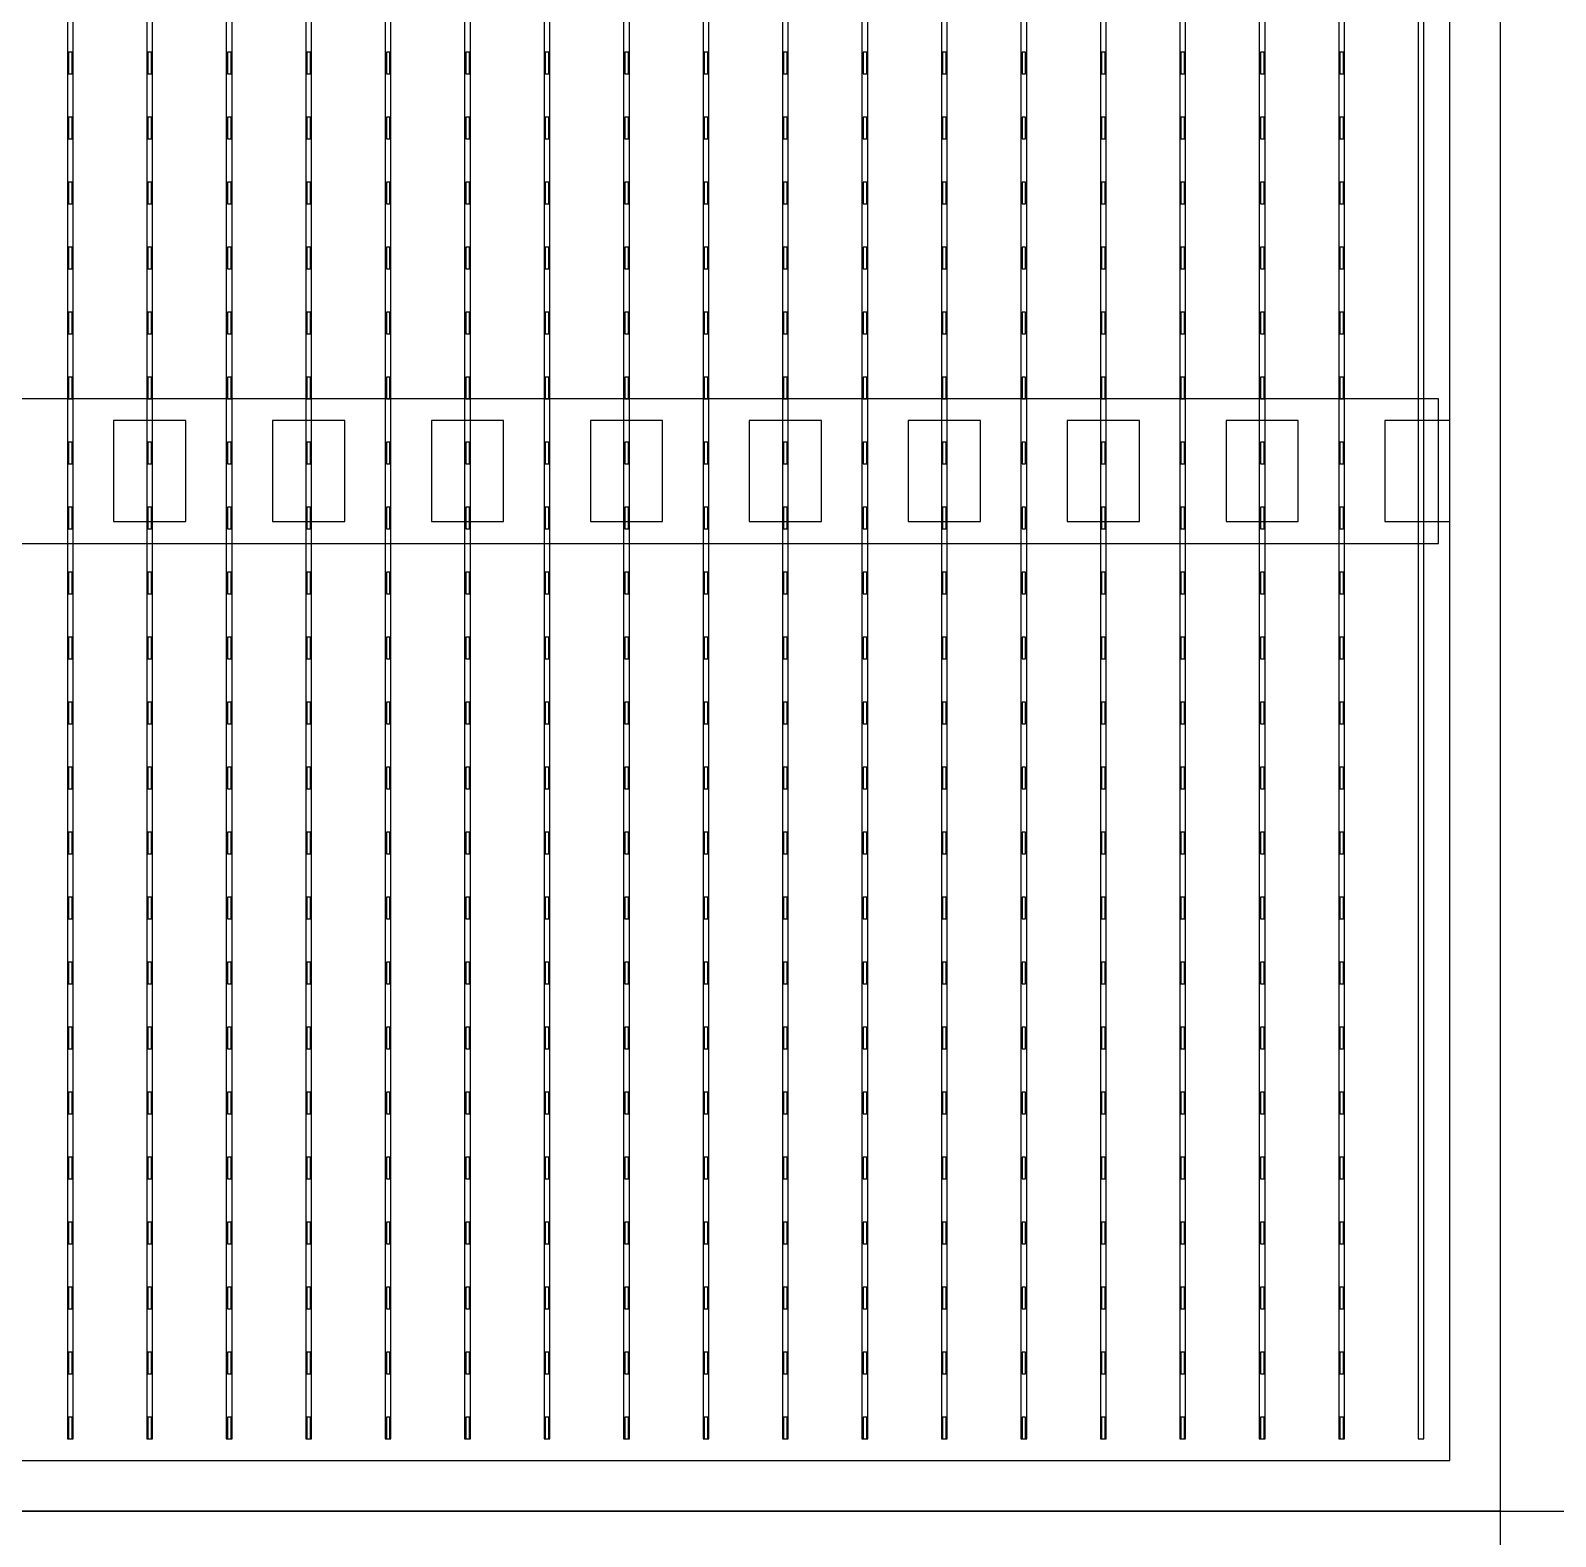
# Model space of a CAD drawing. Header units: millimetres. Extents: x -18 to 142, y -7 to 153.
# Drawn here: x 114.7 to 125.25, y 62.02 to 72.45 of the extents above; entities that cross this region are included whole.
import ezdxf

# ---------------------------------------------------------------- set-up
doc = ezdxf.new("R2010")
doc.units = ezdxf.units.MM
for name, color, linetype in [('BUSBARS', 3, 'Continuous'), ('CELLS', 5, 'Continuous'), ('CONTACT_PADS', 2, 'Continuous'), ('DICING', 4, 'Continuous'), ('FINGERS', 1, 'Continuous'), ('INSULATION', 2, 'Continuous')]:
    doc.layers.add(name, color=color, linetype=linetype)

msp = doc.modelspace()

# ---------------------------------------------------------------- linework, layer by layer
at = {"layer": 'BUSBARS'}
msp.add_lwpolyline([(124.44, 68.9), (124.44, 69.9), (104.4, 69.9), (104.4, 68.9), (124.44, 68.9)], close=True, dxfattribs=at)
at = {"layer": 'CELLS'}
for points in [[(124.87, 62.2), (124.87, 83.1), (103.97, 83.1), (103.97, 62.2), (124.87, 62.2)], [(124.87, 41.3), (124.87, 62.2), (103.97, 62.2), (103.97, 41.3), (124.87, 41.3)]]:
    msp.add_lwpolyline(points, close=True, dxfattribs=at)
at = {"layer": 'CONTACT_PADS'}
for points in [[(114.983, 72.15), (114.983, 72.3), (114.958, 72.3), (114.958, 72.15), (114.983, 72.15)], [(115.533, 72.15), (115.533, 72.3), (115.508, 72.3), (115.508, 72.15), (115.533, 72.15)], [(116.083, 72.15), (116.083, 72.3), (116.058, 72.3), (116.058, 72.15), (116.083, 72.15)], [(116.633, 72.15), (116.633, 72.3), (116.608, 72.3), (116.608, 72.15), (116.633, 72.15)], [(117.183, 72.15), (117.183, 72.3), (117.158, 72.3), (117.158, 72.15), (117.183, 72.15)], [(117.733, 72.15), (117.733, 72.3), (117.708, 72.3), (117.708, 72.15), (117.733, 72.15)], [(118.283, 72.15), (118.283, 72.3), (118.258, 72.3), (118.258, 72.15), (118.283, 72.15)], [(118.833, 72.15), (118.833, 72.3), (118.808, 72.3), (118.808, 72.15), (118.833, 72.15)], [(119.383, 72.15), (119.383, 72.3), (119.358, 72.3), (119.358, 72.15), (119.383, 72.15)], [(119.933, 72.15), (119.933, 72.3), (119.908, 72.3), (119.908, 72.15), (119.933, 72.15)], [(120.483, 72.15), (120.483, 72.3), (120.458, 72.3), (120.458, 72.15), (120.483, 72.15)], [(121.033, 72.15), (121.033, 72.3), (121.008, 72.3), (121.008, 72.15), (121.033, 72.15)], [(121.583, 72.15), (121.583, 72.3), (121.558, 72.3), (121.558, 72.15), (121.583, 72.15)], [(122.133, 72.15), (122.133, 72.3), (122.108, 72.3), (122.108, 72.15), (122.133, 72.15)], [(122.683, 72.15), (122.683, 72.3), (122.658, 72.3), (122.658, 72.15), (122.683, 72.15)], [(123.233, 72.15), (123.233, 72.3), (123.208, 72.3), (123.208, 72.15), (123.233, 72.15)], [(123.783, 72.15), (123.783, 72.3), (123.758, 72.3), (123.758, 72.15), (123.783, 72.15)], [(114.983, 71.7), (114.983, 71.85), (114.958, 71.85), (114.958, 71.7), (114.983, 71.7)], [(115.533, 71.7), (115.533, 71.85), (115.508, 71.85), (115.508, 71.7), (115.533, 71.7)], [(116.083, 71.7), (116.083, 71.85), (116.058, 71.85), (116.058, 71.7), (116.083, 71.7)], [(116.633, 71.7), (116.633, 71.85), (116.608, 71.85), (116.608, 71.7), (116.633, 71.7)], [(117.183, 71.7), (117.183, 71.85), (117.158, 71.85), (117.158, 71.7), (117.183, 71.7)], [(117.733, 71.7), (117.733, 71.85), (117.708, 71.85), (117.708, 71.7), (117.733, 71.7)], [(118.283, 71.7), (118.283, 71.85), (118.258, 71.85), (118.258, 71.7), (118.283, 71.7)], [(118.833, 71.7), (118.833, 71.85), (118.808, 71.85), (118.808, 71.7), (118.833, 71.7)], [(119.383, 71.7), (119.383, 71.85), (119.358, 71.85), (119.358, 71.7), (119.383, 71.7)], [(119.933, 71.7), (119.933, 71.85), (119.908, 71.85), (119.908, 71.7), (119.933, 71.7)], [(120.483, 71.7), (120.483, 71.85), (120.458, 71.85), (120.458, 71.7), (120.483, 71.7)], [(121.033, 71.7), (121.033, 71.85), (121.008, 71.85), (121.008, 71.7), (121.033, 71.7)], [(121.583, 71.7), (121.583, 71.85), (121.558, 71.85), (121.558, 71.7), (121.583, 71.7)], [(122.133, 71.7), (122.133, 71.85), (122.108, 71.85), (122.108, 71.7), (122.133, 71.7)], [(122.683, 71.7), (122.683, 71.85), (122.658, 71.85), (122.658, 71.7), (122.683, 71.7)], [(123.233, 71.7), (123.233, 71.85), (123.208, 71.85), (123.208, 71.7), (123.233, 71.7)], [(123.783, 71.7), (123.783, 71.85), (123.758, 71.85), (123.758, 71.7), (123.783, 71.7)], [(114.983, 71.25), (114.983, 71.4), (114.958, 71.4), (114.958, 71.25), (114.983, 71.25)], [(115.533, 71.25), (115.533, 71.4), (115.508, 71.4), (115.508, 71.25), (115.533, 71.25)], [(116.083, 71.25), (116.083, 71.4), (116.058, 71.4), (116.058, 71.25), (116.083, 71.25)], [(116.633, 71.25), (116.633, 71.4), (116.608, 71.4), (116.608, 71.25), (116.633, 71.25)], [(117.183, 71.25), (117.183, 71.4), (117.158, 71.4), (117.158, 71.25), (117.183, 71.25)], [(117.733, 71.25), (117.733, 71.4), (117.708, 71.4), (117.708, 71.25), (117.733, 71.25)], [(118.283, 71.25), (118.283, 71.4), (118.258, 71.4), (118.258, 71.25), (118.283, 71.25)], [(118.833, 71.25), (118.833, 71.4), (118.808, 71.4), (118.808, 71.25), (118.833, 71.25)], [(119.383, 71.25), (119.383, 71.4), (119.358, 71.4), (119.358, 71.25), (119.383, 71.25)], [(119.933, 71.25), (119.933, 71.4), (119.908, 71.4), (119.908, 71.25), (119.933, 71.25)], [(120.483, 71.25), (120.483, 71.4), (120.458, 71.4), (120.458, 71.25), (120.483, 71.25)], [(121.033, 71.25), (121.033, 71.4), (121.008, 71.4), (121.008, 71.25), (121.033, 71.25)], [(121.583, 71.25), (121.583, 71.4), (121.558, 71.4), (121.558, 71.25), (121.583, 71.25)], [(122.133, 71.25), (122.133, 71.4), (122.108, 71.4), (122.108, 71.25), (122.133, 71.25)], [(122.683, 71.25), (122.683, 71.4), (122.658, 71.4), (122.658, 71.25), (122.683, 71.25)], [(123.233, 71.25), (123.233, 71.4), (123.208, 71.4), (123.208, 71.25), (123.233, 71.25)], [(123.783, 71.25), (123.783, 71.4), (123.758, 71.4), (123.758, 71.25), (123.783, 71.25)], [(114.983, 70.8), (114.983, 70.95), (114.958, 70.95), (114.958, 70.8), (114.983, 70.8)], [(115.533, 70.8), (115.533, 70.95), (115.508, 70.95), (115.508, 70.8), (115.533, 70.8)], [(116.083, 70.8), (116.083, 70.95), (116.058, 70.95), (116.058, 70.8), (116.083, 70.8)], [(116.633, 70.8), (116.633, 70.95), (116.608, 70.95), (116.608, 70.8), (116.633, 70.8)], [(117.183, 70.8), (117.183, 70.95), (117.158, 70.95), (117.158, 70.8), (117.183, 70.8)], [(117.733, 70.8), (117.733, 70.95), (117.708, 70.95), (117.708, 70.8), (117.733, 70.8)], [(118.283, 70.8), (118.283, 70.95), (118.258, 70.95), (118.258, 70.8), (118.283, 70.8)], [(118.833, 70.8), (118.833, 70.95), (118.808, 70.95), (118.808, 70.8), (118.833, 70.8)], [(119.383, 70.8), (119.383, 70.95), (119.358, 70.95), (119.358, 70.8), (119.383, 70.8)], [(119.933, 70.8), (119.933, 70.95), (119.908, 70.95), (119.908, 70.8), (119.933, 70.8)], [(120.483, 70.8), (120.483, 70.95), (120.458, 70.95), (120.458, 70.8), (120.483, 70.8)], [(121.033, 70.8), (121.033, 70.95), (121.008, 70.95), (121.008, 70.8), (121.033, 70.8)], [(121.583, 70.8), (121.583, 70.95), (121.558, 70.95), (121.558, 70.8), (121.583, 70.8)], [(122.133, 70.8), (122.133, 70.95), (122.108, 70.95), (122.108, 70.8), (122.133, 70.8)], [(122.683, 70.8), (122.683, 70.95), (122.658, 70.95), (122.658, 70.8), (122.683, 70.8)], [(123.233, 70.8), (123.233, 70.95), (123.208, 70.95), (123.208, 70.8), (123.233, 70.8)], [(123.783, 70.8), (123.783, 70.95), (123.758, 70.95), (123.758, 70.8), (123.783, 70.8)], [(114.983, 70.35), (114.983, 70.5), (114.958, 70.5), (114.958, 70.35), (114.983, 70.35)], [(115.533, 70.35), (115.533, 70.5), (115.508, 70.5), (115.508, 70.35), (115.533, 70.35)], [(116.083, 70.35), (116.083, 70.5), (116.058, 70.5), (116.058, 70.35), (116.083, 70.35)], [(116.633, 70.35), (116.633, 70.5), (116.608, 70.5), (116.608, 70.35), (116.633, 70.35)], [(117.183, 70.35), (117.183, 70.5), (117.158, 70.5), (117.158, 70.35), (117.183, 70.35)], [(117.733, 70.35), (117.733, 70.5), (117.708, 70.5), (117.708, 70.35), (117.733, 70.35)], [(118.283, 70.35), (118.283, 70.5), (118.258, 70.5), (118.258, 70.35), (118.283, 70.35)], [(118.833, 70.35), (118.833, 70.5), (118.808, 70.5), (118.808, 70.35), (118.833, 70.35)], [(119.383, 70.35), (119.383, 70.5), (119.358, 70.5), (119.358, 70.35), (119.383, 70.35)], [(119.933, 70.35), (119.933, 70.5), (119.908, 70.5), (119.908, 70.35), (119.933, 70.35)], [(120.483, 70.35), (120.483, 70.5), (120.458, 70.5), (120.458, 70.35), (120.483, 70.35)], [(121.033, 70.35), (121.033, 70.5), (121.008, 70.5), (121.008, 70.35), (121.033, 70.35)], [(121.583, 70.35), (121.583, 70.5), (121.558, 70.5), (121.558, 70.35), (121.583, 70.35)], [(122.133, 70.35), (122.133, 70.5), (122.108, 70.5), (122.108, 70.35), (122.133, 70.35)], [(122.683, 70.35), (122.683, 70.5), (122.658, 70.5), (122.658, 70.35), (122.683, 70.35)], [(123.233, 70.35), (123.233, 70.5), (123.208, 70.5), (123.208, 70.35), (123.233, 70.35)], [(123.783, 70.35), (123.783, 70.5), (123.758, 70.5), (123.758, 70.35), (123.783, 70.35)], [(114.983, 69.9), (114.983, 70.05), (114.958, 70.05), (114.958, 69.9), (114.983, 69.9)], [(115.533, 69.9), (115.533, 70.05), (115.508, 70.05), (115.508, 69.9), (115.533, 69.9)], [(116.083, 69.9), (116.083, 70.05), (116.058, 70.05), (116.058, 69.9), (116.083, 69.9)], [(116.633, 69.9), (116.633, 70.05), (116.608, 70.05), (116.608, 69.9), (116.633, 69.9)], [(117.183, 69.9), (117.183, 70.05), (117.158, 70.05), (117.158, 69.9), (117.183, 69.9)], [(117.733, 69.9), (117.733, 70.05), (117.708, 70.05), (117.708, 69.9), (117.733, 69.9)], [(118.283, 69.9), (118.283, 70.05), (118.258, 70.05), (118.258, 69.9), (118.283, 69.9)], [(118.833, 69.9), (118.833, 70.05), (118.808, 70.05), (118.808, 69.9), (118.833, 69.9)], [(119.383, 69.9), (119.383, 70.05), (119.358, 70.05), (119.358, 69.9), (119.383, 69.9)], [(119.933, 69.9), (119.933, 70.05), (119.908, 70.05), (119.908, 69.9), (119.933, 69.9)], [(120.483, 69.9), (120.483, 70.05), (120.458, 70.05), (120.458, 69.9), (120.483, 69.9)], [(121.033, 69.9), (121.033, 70.05), (121.008, 70.05), (121.008, 69.9), (121.033, 69.9)], [(121.583, 69.9), (121.583, 70.05), (121.558, 70.05), (121.558, 69.9), (121.583, 69.9)], [(122.133, 69.9), (122.133, 70.05), (122.108, 70.05), (122.108, 69.9), (122.133, 69.9)], [(122.683, 69.9), (122.683, 70.05), (122.658, 70.05), (122.658, 69.9), (122.683, 69.9)], [(123.233, 69.9), (123.233, 70.05), (123.208, 70.05), (123.208, 69.9), (123.233, 69.9)], [(123.783, 69.9), (123.783, 70.05), (123.758, 70.05), (123.758, 69.9), (123.783, 69.9)], [(114.983, 69.45), (114.983, 69.6), (114.958, 69.6), (114.958, 69.45), (114.983, 69.45)], [(115.533, 69.45), (115.533, 69.6), (115.508, 69.6), (115.508, 69.45), (115.533, 69.45)], [(116.083, 69.45), (116.083, 69.6), (116.058, 69.6), (116.058, 69.45), (116.083, 69.45)], [(116.633, 69.45), (116.633, 69.6), (116.608, 69.6), (116.608, 69.45), (116.633, 69.45)], [(117.183, 69.45), (117.183, 69.6), (117.158, 69.6), (117.158, 69.45), (117.183, 69.45)], [(117.733, 69.45), (117.733, 69.6), (117.708, 69.6), (117.708, 69.45), (117.733, 69.45)], [(118.283, 69.45), (118.283, 69.6), (118.258, 69.6), (118.258, 69.45), (118.283, 69.45)], [(118.833, 69.45), (118.833, 69.6), (118.808, 69.6), (118.808, 69.45), (118.833, 69.45)], [(119.383, 69.45), (119.383, 69.6), (119.358, 69.6), (119.358, 69.45), (119.383, 69.45)], [(119.933, 69.45), (119.933, 69.6), (119.908, 69.6), (119.908, 69.45), (119.933, 69.45)], [(120.483, 69.45), (120.483, 69.6), (120.458, 69.6), (120.458, 69.45), (120.483, 69.45)], [(121.033, 69.45), (121.033, 69.6), (121.008, 69.6), (121.008, 69.45), (121.033, 69.45)], [(121.583, 69.45), (121.583, 69.6), (121.558, 69.6), (121.558, 69.45), (121.583, 69.45)], [(122.133, 69.45), (122.133, 69.6), (122.108, 69.6), (122.108, 69.45), (122.133, 69.45)], [(122.683, 69.45), (122.683, 69.6), (122.658, 69.6), (122.658, 69.45), (122.683, 69.45)], [(123.233, 69.45), (123.233, 69.6), (123.208, 69.6), (123.208, 69.45), (123.233, 69.45)], [(123.783, 69.45), (123.783, 69.6), (123.758, 69.6), (123.758, 69.45), (123.783, 69.45)], [(114.983, 69), (114.983, 69.15), (114.958, 69.15), (114.958, 69), (114.983, 69)], [(115.533, 69), (115.533, 69.15), (115.508, 69.15), (115.508, 69), (115.533, 69)], [(116.083, 69), (116.083, 69.15), (116.058, 69.15), (116.058, 69), (116.083, 69)], [(116.633, 69), (116.633, 69.15), (116.608, 69.15), (116.608, 69), (116.633, 69)], [(117.183, 69), (117.183, 69.15), (117.158, 69.15), (117.158, 69), (117.183, 69)], [(117.733, 69), (117.733, 69.15), (117.708, 69.15), (117.708, 69), (117.733, 69)], [(118.283, 69), (118.283, 69.15), (118.258, 69.15), (118.258, 69), (118.283, 69)], [(118.833, 69), (118.833, 69.15), (118.808, 69.15), (118.808, 69), (118.833, 69)], [(119.383, 69), (119.383, 69.15), (119.358, 69.15), (119.358, 69), (119.383, 69)], [(119.933, 69), (119.933, 69.15), (119.908, 69.15), (119.908, 69), (119.933, 69)], [(120.483, 69), (120.483, 69.15), (120.458, 69.15), (120.458, 69), (120.483, 69)], [(121.033, 69), (121.033, 69.15), (121.008, 69.15), (121.008, 69), (121.033, 69)], [(121.583, 69), (121.583, 69.15), (121.558, 69.15), (121.558, 69), (121.583, 69)], [(122.133, 69), (122.133, 69.15), (122.108, 69.15), (122.108, 69), (122.133, 69)], [(122.683, 69), (122.683, 69.15), (122.658, 69.15), (122.658, 69), (122.683, 69)], [(123.233, 69), (123.233, 69.15), (123.208, 69.15), (123.208, 69), (123.233, 69)], [(123.783, 69), (123.783, 69.15), (123.758, 69.15), (123.758, 69), (123.783, 69)], [(114.983, 68.55), (114.983, 68.7), (114.958, 68.7), (114.958, 68.55), (114.983, 68.55)], [(115.533, 68.55), (115.533, 68.7), (115.508, 68.7), (115.508, 68.55), (115.533, 68.55)], [(116.083, 68.55), (116.083, 68.7), (116.058, 68.7), (116.058, 68.55), (116.083, 68.55)], [(116.633, 68.55), (116.633, 68.7), (116.608, 68.7), (116.608, 68.55), (116.633, 68.55)], [(117.183, 68.55), (117.183, 68.7), (117.158, 68.7), (117.158, 68.55), (117.183, 68.55)], [(117.733, 68.55), (117.733, 68.7), (117.708, 68.7), (117.708, 68.55), (117.733, 68.55)], [(118.283, 68.55), (118.283, 68.7), (118.258, 68.7), (118.258, 68.55), (118.283, 68.55)], [(118.833, 68.55), (118.833, 68.7), (118.808, 68.7), (118.808, 68.55), (118.833, 68.55)], [(119.383, 68.55), (119.383, 68.7), (119.358, 68.7), (119.358, 68.55), (119.383, 68.55)], [(119.933, 68.55), (119.933, 68.7), (119.908, 68.7), (119.908, 68.55), (119.933, 68.55)], [(120.483, 68.55), (120.483, 68.7), (120.458, 68.7), (120.458, 68.55), (120.483, 68.55)], [(121.033, 68.55), (121.033, 68.7), (121.008, 68.7), (121.008, 68.55), (121.033, 68.55)], [(121.583, 68.55), (121.583, 68.7), (121.558, 68.7), (121.558, 68.55), (121.583, 68.55)], [(122.133, 68.55), (122.133, 68.7), (122.108, 68.7), (122.108, 68.55), (122.133, 68.55)], [(122.683, 68.55), (122.683, 68.7), (122.658, 68.7), (122.658, 68.55), (122.683, 68.55)], [(123.233, 68.55), (123.233, 68.7), (123.208, 68.7), (123.208, 68.55), (123.233, 68.55)], [(123.783, 68.55), (123.783, 68.7), (123.758, 68.7), (123.758, 68.55), (123.783, 68.55)], [(114.983, 68.1), (114.983, 68.25), (114.958, 68.25), (114.958, 68.1), (114.983, 68.1)], [(115.533, 68.1), (115.533, 68.25), (115.508, 68.25), (115.508, 68.1), (115.533, 68.1)], [(116.083, 68.1), (116.083, 68.25), (116.058, 68.25), (116.058, 68.1), (116.083, 68.1)], [(116.633, 68.1), (116.633, 68.25), (116.608, 68.25), (116.608, 68.1), (116.633, 68.1)], [(117.183, 68.1), (117.183, 68.25), (117.158, 68.25), (117.158, 68.1), (117.183, 68.1)], [(117.733, 68.1), (117.733, 68.25), (117.708, 68.25), (117.708, 68.1), (117.733, 68.1)], [(118.283, 68.1), (118.283, 68.25), (118.258, 68.25), (118.258, 68.1), (118.283, 68.1)], [(118.833, 68.1), (118.833, 68.25), (118.808, 68.25), (118.808, 68.1), (118.833, 68.1)], [(119.383, 68.1), (119.383, 68.25), (119.358, 68.25), (119.358, 68.1), (119.383, 68.1)], [(119.933, 68.1), (119.933, 68.25), (119.908, 68.25), (119.908, 68.1), (119.933, 68.1)], [(120.483, 68.1), (120.483, 68.25), (120.458, 68.25), (120.458, 68.1), (120.483, 68.1)], [(121.033, 68.1), (121.033, 68.25), (121.008, 68.25), (121.008, 68.1), (121.033, 68.1)], [(121.583, 68.1), (121.583, 68.25), (121.558, 68.25), (121.558, 68.1), (121.583, 68.1)], [(122.133, 68.1), (122.133, 68.25), (122.108, 68.25), (122.108, 68.1), (122.133, 68.1)], [(122.683, 68.1), (122.683, 68.25), (122.658, 68.25), (122.658, 68.1), (122.683, 68.1)], [(123.233, 68.1), (123.233, 68.25), (123.208, 68.25), (123.208, 68.1), (123.233, 68.1)], [(123.783, 68.1), (123.783, 68.25), (123.758, 68.25), (123.758, 68.1), (123.783, 68.1)], [(114.983, 67.65), (114.983, 67.8), (114.958, 67.8), (114.958, 67.65), (114.983, 67.65)], [(115.533, 67.65), (115.533, 67.8), (115.508, 67.8), (115.508, 67.65), (115.533, 67.65)], [(116.083, 67.65), (116.083, 67.8), (116.058, 67.8), (116.058, 67.65), (116.083, 67.65)], [(116.633, 67.65), (116.633, 67.8), (116.608, 67.8), (116.608, 67.65), (116.633, 67.65)], [(117.183, 67.65), (117.183, 67.8), (117.158, 67.8), (117.158, 67.65), (117.183, 67.65)], [(117.733, 67.65), (117.733, 67.8), (117.708, 67.8), (117.708, 67.65), (117.733, 67.65)], [(118.283, 67.65), (118.283, 67.8), (118.258, 67.8), (118.258, 67.65), (118.283, 67.65)], [(118.833, 67.65), (118.833, 67.8), (118.808, 67.8), (118.808, 67.65), (118.833, 67.65)], [(119.383, 67.65), (119.383, 67.8), (119.358, 67.8), (119.358, 67.65), (119.383, 67.65)], [(119.933, 67.65), (119.933, 67.8), (119.908, 67.8), (119.908, 67.65), (119.933, 67.65)], [(120.483, 67.65), (120.483, 67.8), (120.458, 67.8), (120.458, 67.65), (120.483, 67.65)], [(121.033, 67.65), (121.033, 67.8), (121.008, 67.8), (121.008, 67.65), (121.033, 67.65)], [(121.583, 67.65), (121.583, 67.8), (121.558, 67.8), (121.558, 67.65), (121.583, 67.65)], [(122.133, 67.65), (122.133, 67.8), (122.108, 67.8), (122.108, 67.65), (122.133, 67.65)], [(122.683, 67.65), (122.683, 67.8), (122.658, 67.8), (122.658, 67.65), (122.683, 67.65)], [(123.233, 67.65), (123.233, 67.8), (123.208, 67.8), (123.208, 67.65), (123.233, 67.65)], [(123.783, 67.65), (123.783, 67.8), (123.758, 67.8), (123.758, 67.65), (123.783, 67.65)], [(114.983, 67.2), (114.983, 67.35), (114.958, 67.35), (114.958, 67.2), (114.983, 67.2)], [(115.533, 67.2), (115.533, 67.35), (115.508, 67.35), (115.508, 67.2), (115.533, 67.2)], [(116.083, 67.2), (116.083, 67.35), (116.058, 67.35), (116.058, 67.2), (116.083, 67.2)], [(116.633, 67.2), (116.633, 67.35), (116.608, 67.35), (116.608, 67.2), (116.633, 67.2)], [(117.183, 67.2), (117.183, 67.35), (117.158, 67.35), (117.158, 67.2), (117.183, 67.2)], [(117.733, 67.2), (117.733, 67.35), (117.708, 67.35), (117.708, 67.2), (117.733, 67.2)], [(118.283, 67.2), (118.283, 67.35), (118.258, 67.35), (118.258, 67.2), (118.283, 67.2)], [(118.833, 67.2), (118.833, 67.35), (118.808, 67.35), (118.808, 67.2), (118.833, 67.2)], [(119.383, 67.2), (119.383, 67.35), (119.358, 67.35), (119.358, 67.2), (119.383, 67.2)], [(119.933, 67.2), (119.933, 67.35), (119.908, 67.35), (119.908, 67.2), (119.933, 67.2)], [(120.483, 67.2), (120.483, 67.35), (120.458, 67.35), (120.458, 67.2), (120.483, 67.2)], [(121.033, 67.2), (121.033, 67.35), (121.008, 67.35), (121.008, 67.2), (121.033, 67.2)], [(121.583, 67.2), (121.583, 67.35), (121.558, 67.35), (121.558, 67.2), (121.583, 67.2)], [(122.133, 67.2), (122.133, 67.35), (122.108, 67.35), (122.108, 67.2), (122.133, 67.2)], [(122.683, 67.2), (122.683, 67.35), (122.658, 67.35), (122.658, 67.2), (122.683, 67.2)], [(123.233, 67.2), (123.233, 67.35), (123.208, 67.35), (123.208, 67.2), (123.233, 67.2)], [(123.783, 67.2), (123.783, 67.35), (123.758, 67.35), (123.758, 67.2), (123.783, 67.2)], [(114.983, 66.75), (114.983, 66.9), (114.958, 66.9), (114.958, 66.75), (114.983, 66.75)], [(115.533, 66.75), (115.533, 66.9), (115.508, 66.9), (115.508, 66.75), (115.533, 66.75)], [(116.083, 66.75), (116.083, 66.9), (116.058, 66.9), (116.058, 66.75), (116.083, 66.75)], [(116.633, 66.75), (116.633, 66.9), (116.608, 66.9), (116.608, 66.75), (116.633, 66.75)], [(117.183, 66.75), (117.183, 66.9), (117.158, 66.9), (117.158, 66.75), (117.183, 66.75)], [(117.733, 66.75), (117.733, 66.9), (117.708, 66.9), (117.708, 66.75), (117.733, 66.75)], [(118.283, 66.75), (118.283, 66.9), (118.258, 66.9), (118.258, 66.75), (118.283, 66.75)], [(118.833, 66.75), (118.833, 66.9), (118.808, 66.9), (118.808, 66.75), (118.833, 66.75)], [(119.383, 66.75), (119.383, 66.9), (119.358, 66.9), (119.358, 66.75), (119.383, 66.75)], [(119.933, 66.75), (119.933, 66.9), (119.908, 66.9), (119.908, 66.75), (119.933, 66.75)], [(120.483, 66.75), (120.483, 66.9), (120.458, 66.9), (120.458, 66.75), (120.483, 66.75)], [(121.033, 66.75), (121.033, 66.9), (121.008, 66.9), (121.008, 66.75), (121.033, 66.75)], [(121.583, 66.75), (121.583, 66.9), (121.558, 66.9), (121.558, 66.75), (121.583, 66.75)], [(122.133, 66.75), (122.133, 66.9), (122.108, 66.9), (122.108, 66.75), (122.133, 66.75)], [(122.683, 66.75), (122.683, 66.9), (122.658, 66.9), (122.658, 66.75), (122.683, 66.75)], [(123.233, 66.75), (123.233, 66.9), (123.208, 66.9), (123.208, 66.75), (123.233, 66.75)], [(123.783, 66.75), (123.783, 66.9), (123.758, 66.9), (123.758, 66.75), (123.783, 66.75)], [(114.983, 66.3), (114.983, 66.45), (114.958, 66.45), (114.958, 66.3), (114.983, 66.3)], [(115.533, 66.3), (115.533, 66.45), (115.508, 66.45), (115.508, 66.3), (115.533, 66.3)], [(116.083, 66.3), (116.083, 66.45), (116.058, 66.45), (116.058, 66.3), (116.083, 66.3)], [(116.633, 66.3), (116.633, 66.45), (116.608, 66.45), (116.608, 66.3), (116.633, 66.3)], [(117.183, 66.3), (117.183, 66.45), (117.158, 66.45), (117.158, 66.3), (117.183, 66.3)], [(117.733, 66.3), (117.733, 66.45), (117.708, 66.45), (117.708, 66.3), (117.733, 66.3)], [(118.283, 66.3), (118.283, 66.45), (118.258, 66.45), (118.258, 66.3), (118.283, 66.3)], [(118.833, 66.3), (118.833, 66.45), (118.808, 66.45), (118.808, 66.3), (118.833, 66.3)], [(119.383, 66.3), (119.383, 66.45), (119.358, 66.45), (119.358, 66.3), (119.383, 66.3)], [(119.933, 66.3), (119.933, 66.45), (119.908, 66.45), (119.908, 66.3), (119.933, 66.3)], [(120.483, 66.3), (120.483, 66.45), (120.458, 66.45), (120.458, 66.3), (120.483, 66.3)], [(121.033, 66.3), (121.033, 66.45), (121.008, 66.45), (121.008, 66.3), (121.033, 66.3)], [(121.583, 66.3), (121.583, 66.45), (121.558, 66.45), (121.558, 66.3), (121.583, 66.3)], [(122.133, 66.3), (122.133, 66.45), (122.108, 66.45), (122.108, 66.3), (122.133, 66.3)], [(122.683, 66.3), (122.683, 66.45), (122.658, 66.45), (122.658, 66.3), (122.683, 66.3)], [(123.233, 66.3), (123.233, 66.45), (123.208, 66.45), (123.208, 66.3), (123.233, 66.3)], [(123.783, 66.3), (123.783, 66.45), (123.758, 66.45), (123.758, 66.3), (123.783, 66.3)], [(114.983, 65.85), (114.983, 66), (114.958, 66), (114.958, 65.85), (114.983, 65.85)], [(115.533, 65.85), (115.533, 66), (115.508, 66), (115.508, 65.85), (115.533, 65.85)], [(116.083, 65.85), (116.083, 66), (116.058, 66), (116.058, 65.85), (116.083, 65.85)], [(116.633, 65.85), (116.633, 66), (116.608, 66), (116.608, 65.85), (116.633, 65.85)], [(117.183, 65.85), (117.183, 66), (117.158, 66), (117.158, 65.85), (117.183, 65.85)], [(117.733, 65.85), (117.733, 66), (117.708, 66), (117.708, 65.85), (117.733, 65.85)], [(118.283, 65.85), (118.283, 66), (118.258, 66), (118.258, 65.85), (118.283, 65.85)], [(118.833, 65.85), (118.833, 66), (118.808, 66), (118.808, 65.85), (118.833, 65.85)], [(119.383, 65.85), (119.383, 66), (119.358, 66), (119.358, 65.85), (119.383, 65.85)], [(119.933, 65.85), (119.933, 66), (119.908, 66), (119.908, 65.85), (119.933, 65.85)], [(120.483, 65.85), (120.483, 66), (120.458, 66), (120.458, 65.85), (120.483, 65.85)], [(121.033, 65.85), (121.033, 66), (121.008, 66), (121.008, 65.85), (121.033, 65.85)], [(121.583, 65.85), (121.583, 66), (121.558, 66), (121.558, 65.85), (121.583, 65.85)], [(122.133, 65.85), (122.133, 66), (122.108, 66), (122.108, 65.85), (122.133, 65.85)], [(122.683, 65.85), (122.683, 66), (122.658, 66), (122.658, 65.85), (122.683, 65.85)], [(123.233, 65.85), (123.233, 66), (123.208, 66), (123.208, 65.85), (123.233, 65.85)], [(123.783, 65.85), (123.783, 66), (123.758, 66), (123.758, 65.85), (123.783, 65.85)], [(114.983, 65.4), (114.983, 65.55), (114.958, 65.55), (114.958, 65.4), (114.983, 65.4)], [(115.533, 65.4), (115.533, 65.55), (115.508, 65.55), (115.508, 65.4), (115.533, 65.4)], [(116.083, 65.4), (116.083, 65.55), (116.058, 65.55), (116.058, 65.4), (116.083, 65.4)], [(116.633, 65.4), (116.633, 65.55), (116.608, 65.55), (116.608, 65.4), (116.633, 65.4)], [(117.183, 65.4), (117.183, 65.55), (117.158, 65.55), (117.158, 65.4), (117.183, 65.4)], [(117.733, 65.4), (117.733, 65.55), (117.708, 65.55), (117.708, 65.4), (117.733, 65.4)], [(118.283, 65.4), (118.283, 65.55), (118.258, 65.55), (118.258, 65.4), (118.283, 65.4)], [(118.833, 65.4), (118.833, 65.55), (118.808, 65.55), (118.808, 65.4), (118.833, 65.4)], [(119.383, 65.4), (119.383, 65.55), (119.358, 65.55), (119.358, 65.4), (119.383, 65.4)], [(119.933, 65.4), (119.933, 65.55), (119.908, 65.55), (119.908, 65.4), (119.933, 65.4)], [(120.483, 65.4), (120.483, 65.55), (120.458, 65.55), (120.458, 65.4), (120.483, 65.4)], [(121.033, 65.4), (121.033, 65.55), (121.008, 65.55), (121.008, 65.4), (121.033, 65.4)], [(121.583, 65.4), (121.583, 65.55), (121.558, 65.55), (121.558, 65.4), (121.583, 65.4)], [(122.133, 65.4), (122.133, 65.55), (122.108, 65.55), (122.108, 65.4), (122.133, 65.4)], [(122.683, 65.4), (122.683, 65.55), (122.658, 65.55), (122.658, 65.4), (122.683, 65.4)], [(123.233, 65.4), (123.233, 65.55), (123.208, 65.55), (123.208, 65.4), (123.233, 65.4)], [(123.783, 65.4), (123.783, 65.55), (123.758, 65.55), (123.758, 65.4), (123.783, 65.4)], [(114.983, 64.95), (114.983, 65.1), (114.958, 65.1), (114.958, 64.95), (114.983, 64.95)], [(115.533, 64.95), (115.533, 65.1), (115.508, 65.1), (115.508, 64.95), (115.533, 64.95)], [(116.083, 64.95), (116.083, 65.1), (116.058, 65.1), (116.058, 64.95), (116.083, 64.95)], [(116.633, 64.95), (116.633, 65.1), (116.608, 65.1), (116.608, 64.95), (116.633, 64.95)], [(117.183, 64.95), (117.183, 65.1), (117.158, 65.1), (117.158, 64.95), (117.183, 64.95)], [(117.733, 64.95), (117.733, 65.1), (117.708, 65.1), (117.708, 64.95), (117.733, 64.95)], [(118.283, 64.95), (118.283, 65.1), (118.258, 65.1), (118.258, 64.95), (118.283, 64.95)], [(118.833, 64.95), (118.833, 65.1), (118.808, 65.1), (118.808, 64.95), (118.833, 64.95)], [(119.383, 64.95), (119.383, 65.1), (119.358, 65.1), (119.358, 64.95), (119.383, 64.95)], [(119.933, 64.95), (119.933, 65.1), (119.908, 65.1), (119.908, 64.95), (119.933, 64.95)], [(120.483, 64.95), (120.483, 65.1), (120.458, 65.1), (120.458, 64.95), (120.483, 64.95)], [(121.033, 64.95), (121.033, 65.1), (121.008, 65.1), (121.008, 64.95), (121.033, 64.95)], [(121.583, 64.95), (121.583, 65.1), (121.558, 65.1), (121.558, 64.95), (121.583, 64.95)], [(122.133, 64.95), (122.133, 65.1), (122.108, 65.1), (122.108, 64.95), (122.133, 64.95)], [(122.683, 64.95), (122.683, 65.1), (122.658, 65.1), (122.658, 64.95), (122.683, 64.95)], [(123.233, 64.95), (123.233, 65.1), (123.208, 65.1), (123.208, 64.95), (123.233, 64.95)], [(123.783, 64.95), (123.783, 65.1), (123.758, 65.1), (123.758, 64.95), (123.783, 64.95)], [(114.983, 64.5), (114.983, 64.65), (114.958, 64.65), (114.958, 64.5), (114.983, 64.5)], [(115.533, 64.5), (115.533, 64.65), (115.508, 64.65), (115.508, 64.5), (115.533, 64.5)], [(116.083, 64.5), (116.083, 64.65), (116.058, 64.65), (116.058, 64.5), (116.083, 64.5)], [(116.633, 64.5), (116.633, 64.65), (116.608, 64.65), (116.608, 64.5), (116.633, 64.5)], [(117.183, 64.5), (117.183, 64.65), (117.158, 64.65), (117.158, 64.5), (117.183, 64.5)], [(117.733, 64.5), (117.733, 64.65), (117.708, 64.65), (117.708, 64.5), (117.733, 64.5)], [(118.283, 64.5), (118.283, 64.65), (118.258, 64.65), (118.258, 64.5), (118.283, 64.5)], [(118.833, 64.5), (118.833, 64.65), (118.808, 64.65), (118.808, 64.5), (118.833, 64.5)], [(119.383, 64.5), (119.383, 64.65), (119.358, 64.65), (119.358, 64.5), (119.383, 64.5)], [(119.933, 64.5), (119.933, 64.65), (119.908, 64.65), (119.908, 64.5), (119.933, 64.5)], [(120.483, 64.5), (120.483, 64.65), (120.458, 64.65), (120.458, 64.5), (120.483, 64.5)], [(121.033, 64.5), (121.033, 64.65), (121.008, 64.65), (121.008, 64.5), (121.033, 64.5)], [(121.583, 64.5), (121.583, 64.65), (121.558, 64.65), (121.558, 64.5), (121.583, 64.5)], [(122.133, 64.5), (122.133, 64.65), (122.108, 64.65), (122.108, 64.5), (122.133, 64.5)], [(122.683, 64.5), (122.683, 64.65), (122.658, 64.65), (122.658, 64.5), (122.683, 64.5)], [(123.233, 64.5), (123.233, 64.65), (123.208, 64.65), (123.208, 64.5), (123.233, 64.5)], [(123.783, 64.5), (123.783, 64.65), (123.758, 64.65), (123.758, 64.5), (123.783, 64.5)], [(114.983, 64.05), (114.983, 64.2), (114.958, 64.2), (114.958, 64.05), (114.983, 64.05)], [(115.533, 64.05), (115.533, 64.2), (115.508, 64.2), (115.508, 64.05), (115.533, 64.05)], [(116.083, 64.05), (116.083, 64.2), (116.058, 64.2), (116.058, 64.05), (116.083, 64.05)], [(116.633, 64.05), (116.633, 64.2), (116.608, 64.2), (116.608, 64.05), (116.633, 64.05)], [(117.183, 64.05), (117.183, 64.2), (117.158, 64.2), (117.158, 64.05), (117.183, 64.05)], [(117.733, 64.05), (117.733, 64.2), (117.708, 64.2), (117.708, 64.05), (117.733, 64.05)], [(118.283, 64.05), (118.283, 64.2), (118.258, 64.2), (118.258, 64.05), (118.283, 64.05)], [(118.833, 64.05), (118.833, 64.2), (118.808, 64.2), (118.808, 64.05), (118.833, 64.05)], [(119.383, 64.05), (119.383, 64.2), (119.358, 64.2), (119.358, 64.05), (119.383, 64.05)], [(119.933, 64.05), (119.933, 64.2), (119.908, 64.2), (119.908, 64.05), (119.933, 64.05)], [(120.483, 64.05), (120.483, 64.2), (120.458, 64.2), (120.458, 64.05), (120.483, 64.05)], [(121.033, 64.05), (121.033, 64.2), (121.008, 64.2), (121.008, 64.05), (121.033, 64.05)], [(121.583, 64.05), (121.583, 64.2), (121.558, 64.2), (121.558, 64.05), (121.583, 64.05)], [(122.133, 64.05), (122.133, 64.2), (122.108, 64.2), (122.108, 64.05), (122.133, 64.05)], [(122.683, 64.05), (122.683, 64.2), (122.658, 64.2), (122.658, 64.05), (122.683, 64.05)], [(123.233, 64.05), (123.233, 64.2), (123.208, 64.2), (123.208, 64.05), (123.233, 64.05)], [(123.783, 64.05), (123.783, 64.2), (123.758, 64.2), (123.758, 64.05), (123.783, 64.05)], [(114.983, 63.6), (114.983, 63.75), (114.958, 63.75), (114.958, 63.6), (114.983, 63.6)], [(115.533, 63.6), (115.533, 63.75), (115.508, 63.75), (115.508, 63.6), (115.533, 63.6)], [(116.083, 63.6), (116.083, 63.75), (116.058, 63.75), (116.058, 63.6), (116.083, 63.6)], [(116.633, 63.6), (116.633, 63.75), (116.608, 63.75), (116.608, 63.6), (116.633, 63.6)], [(117.183, 63.6), (117.183, 63.75), (117.158, 63.75), (117.158, 63.6), (117.183, 63.6)], [(117.733, 63.6), (117.733, 63.75), (117.708, 63.75), (117.708, 63.6), (117.733, 63.6)], [(118.283, 63.6), (118.283, 63.75), (118.258, 63.75), (118.258, 63.6), (118.283, 63.6)], [(118.833, 63.6), (118.833, 63.75), (118.808, 63.75), (118.808, 63.6), (118.833, 63.6)], [(119.383, 63.6), (119.383, 63.75), (119.358, 63.75), (119.358, 63.6), (119.383, 63.6)], [(119.933, 63.6), (119.933, 63.75), (119.908, 63.75), (119.908, 63.6), (119.933, 63.6)], [(120.483, 63.6), (120.483, 63.75), (120.458, 63.75), (120.458, 63.6), (120.483, 63.6)], [(121.033, 63.6), (121.033, 63.75), (121.008, 63.75), (121.008, 63.6), (121.033, 63.6)], [(121.583, 63.6), (121.583, 63.75), (121.558, 63.75), (121.558, 63.6), (121.583, 63.6)], [(122.133, 63.6), (122.133, 63.75), (122.108, 63.75), (122.108, 63.6), (122.133, 63.6)], [(122.683, 63.6), (122.683, 63.75), (122.658, 63.75), (122.658, 63.6), (122.683, 63.6)], [(123.233, 63.6), (123.233, 63.75), (123.208, 63.75), (123.208, 63.6), (123.233, 63.6)], [(123.783, 63.6), (123.783, 63.75), (123.758, 63.75), (123.758, 63.6), (123.783, 63.6)], [(114.983, 63.15), (114.983, 63.3), (114.958, 63.3), (114.958, 63.15), (114.983, 63.15)], [(115.533, 63.15), (115.533, 63.3), (115.508, 63.3), (115.508, 63.15), (115.533, 63.15)], [(116.083, 63.15), (116.083, 63.3), (116.058, 63.3), (116.058, 63.15), (116.083, 63.15)], [(116.633, 63.15), (116.633, 63.3), (116.608, 63.3), (116.608, 63.15), (116.633, 63.15)], [(117.183, 63.15), (117.183, 63.3), (117.158, 63.3), (117.158, 63.15), (117.183, 63.15)], [(117.733, 63.15), (117.733, 63.3), (117.708, 63.3), (117.708, 63.15), (117.733, 63.15)], [(118.283, 63.15), (118.283, 63.3), (118.258, 63.3), (118.258, 63.15), (118.283, 63.15)], [(118.833, 63.15), (118.833, 63.3), (118.808, 63.3), (118.808, 63.15), (118.833, 63.15)], [(119.383, 63.15), (119.383, 63.3), (119.358, 63.3), (119.358, 63.15), (119.383, 63.15)], [(119.933, 63.15), (119.933, 63.3), (119.908, 63.3), (119.908, 63.15), (119.933, 63.15)], [(120.483, 63.15), (120.483, 63.3), (120.458, 63.3), (120.458, 63.15), (120.483, 63.15)], [(121.033, 63.15), (121.033, 63.3), (121.008, 63.3), (121.008, 63.15), (121.033, 63.15)], [(121.583, 63.15), (121.583, 63.3), (121.558, 63.3), (121.558, 63.15), (121.583, 63.15)], [(122.133, 63.15), (122.133, 63.3), (122.108, 63.3), (122.108, 63.15), (122.133, 63.15)], [(122.683, 63.15), (122.683, 63.3), (122.658, 63.3), (122.658, 63.15), (122.683, 63.15)], [(123.233, 63.15), (123.233, 63.3), (123.208, 63.3), (123.208, 63.15), (123.233, 63.15)], [(123.783, 63.15), (123.783, 63.3), (123.758, 63.3), (123.758, 63.15), (123.783, 63.15)], [(114.983, 62.7), (114.983, 62.85), (114.958, 62.85), (114.958, 62.7), (114.983, 62.7)], [(115.533, 62.7), (115.533, 62.85), (115.508, 62.85), (115.508, 62.7), (115.533, 62.7)], [(116.083, 62.7), (116.083, 62.85), (116.058, 62.85), (116.058, 62.7), (116.083, 62.7)], [(116.633, 62.7), (116.633, 62.85), (116.608, 62.85), (116.608, 62.7), (116.633, 62.7)], [(117.183, 62.7), (117.183, 62.85), (117.158, 62.85), (117.158, 62.7), (117.183, 62.7)], [(117.733, 62.7), (117.733, 62.85), (117.708, 62.85), (117.708, 62.7), (117.733, 62.7)], [(118.283, 62.7), (118.283, 62.85), (118.258, 62.85), (118.258, 62.7), (118.283, 62.7)], [(118.833, 62.7), (118.833, 62.85), (118.808, 62.85), (118.808, 62.7), (118.833, 62.7)], [(119.383, 62.7), (119.383, 62.85), (119.358, 62.85), (119.358, 62.7), (119.383, 62.7)], [(119.933, 62.7), (119.933, 62.85), (119.908, 62.85), (119.908, 62.7), (119.933, 62.7)], [(120.483, 62.7), (120.483, 62.85), (120.458, 62.85), (120.458, 62.7), (120.483, 62.7)], [(121.033, 62.7), (121.033, 62.85), (121.008, 62.85), (121.008, 62.7), (121.033, 62.7)], [(121.583, 62.7), (121.583, 62.85), (121.558, 62.85), (121.558, 62.7), (121.583, 62.7)], [(122.133, 62.7), (122.133, 62.85), (122.108, 62.85), (122.108, 62.7), (122.133, 62.7)], [(122.683, 62.7), (122.683, 62.85), (122.658, 62.85), (122.658, 62.7), (122.683, 62.7)], [(123.233, 62.7), (123.233, 62.85), (123.208, 62.85), (123.208, 62.7), (123.233, 62.7)], [(123.783, 62.7), (123.783, 62.85), (123.758, 62.85), (123.758, 62.7), (123.783, 62.7)]]:
    msp.add_lwpolyline(points, close=True, dxfattribs=at)
at = {"layer": 'DICING'}
for p, q in [((124.87, -7.35), (124.87, 152.65)), ((124.87, -7.35), (124.87, 152.65)), ((124.87, -7.35), (124.87, 152.65)), ((124.87, -7.35), (124.87, 152.65)), ((124.87, -7.35), (124.87, 152.65)), ((124.87, -7.35), (124.87, 152.65)), ((124.87, -7.35), (124.87, 131.75)), ((124.87, -7.35), (124.87, 131.75)), ((124.87, -7.35), (124.87, 131.75)), ((124.87, -7.35), (124.87, 131.75)), ((124.87, -7.35), (124.87, 131.75)), ((124.87, -7.35), (124.87, 131.75)), ((124.87, -7.35), (124.87, 110.85)), ((124.87, -7.35), (124.87, 110.85)), ((124.87, -7.35), (124.87, 110.85)), ((124.87, -7.35), (124.87, 110.85)), ((124.87, -7.35), (124.87, 110.85)), ((124.87, -7.35), (124.87, 110.85)), ((124.87, -7.35), (124.87, 89.95)), ((124.87, -7.35), (124.87, 89.95)), ((124.87, -7.35), (124.87, 89.95)), ((124.87, -7.35), (124.87, 89.95)), ((124.87, -7.35), (124.87, 89.95)), ((124.87, -7.35), (124.87, 89.95)), ((124.87, -7.35), (124.87, 69.05)), ((124.87, -7.35), (124.87, 69.05)), ((124.87, -7.35), (124.87, 69.05)), ((124.87, -7.35), (124.87, 69.05)), ((124.87, -7.35), (124.87, 69.05)), ((124.87, -7.35), (124.87, 69.05)), ((-17.83, 62.2), (142.17, 62.2)), ((-17.83, 62.2), (142.17, 62.2)), ((-17.83, 62.2), (142.17, 62.2)), ((-17.83, 62.2), (142.17, 62.2)), ((-17.83, 62.2), (142.17, 62.2)), ((-17.83, 62.2), (142.17, 62.2)), ((-17.83, 62.2), (142.17, 62.2)), ((-17.83, 62.2), (142.17, 62.2)), ((-17.83, 62.2), (142.17, 62.2)), ((-17.83, 62.2), (142.17, 62.2)), ((-17.83, 62.2), (142.17, 62.2)), ((-17.83, 62.2), (142.17, 62.2)), ((-17.83, 62.2), (142.17, 62.2)), ((-17.83, 62.2), (142.17, 62.2)), ((-17.83, 62.2), (142.17, 62.2)), ((-17.83, 62.2), (142.17, 62.2)), ((-17.83, 62.2), (142.17, 62.2)), ((-17.83, 62.2), (142.17, 62.2)), ((-17.83, 62.2), (142.17, 62.2)), ((-17.83, 62.2), (142.17, 62.2)), ((-17.83, 62.2), (142.17, 62.2)), ((-17.83, 62.2), (142.17, 62.2)), ((-17.83, 62.2), (142.17, 62.2)), ((-17.83, 62.2), (142.17, 62.2)), ((-17.83, 62.2), (142.17, 62.2)), ((-17.83, 62.2), (142.17, 62.2)), ((-17.83, 62.2), (142.17, 62.2)), ((-17.83, 62.2), (142.17, 62.2)), ((-17.83, 62.2), (142.17, 62.2)), ((-17.83, 62.2), (142.17, 62.2))]:
    msp.add_line(p, q, dxfattribs=at)
at = {"layer": 'FINGERS'}
for points in [[(114.99, 62.7), (114.99, 82.6), (114.95, 82.6), (114.95, 62.7), (114.99, 62.7)], [(115.54, 62.7), (115.54, 82.6), (115.5, 82.6), (115.5, 62.7), (115.54, 62.7)], [(116.09, 62.7), (116.09, 82.6), (116.05, 82.6), (116.05, 62.7), (116.09, 62.7)], [(116.64, 62.7), (116.64, 82.6), (116.6, 82.6), (116.6, 62.7), (116.64, 62.7)], [(117.19, 62.7), (117.19, 82.6), (117.15, 82.6), (117.15, 62.7), (117.19, 62.7)], [(117.74, 62.7), (117.74, 82.6), (117.7, 82.6), (117.7, 62.7), (117.74, 62.7)], [(118.29, 62.7), (118.29, 82.6), (118.25, 82.6), (118.25, 62.7), (118.29, 62.7)], [(118.84, 62.7), (118.84, 82.6), (118.8, 82.6), (118.8, 62.7), (118.84, 62.7)], [(119.39, 62.7), (119.39, 82.6), (119.35, 82.6), (119.35, 62.7), (119.39, 62.7)], [(119.94, 62.7), (119.94, 82.6), (119.9, 82.6), (119.9, 62.7), (119.94, 62.7)], [(120.49, 62.7), (120.49, 82.6), (120.45, 82.6), (120.45, 62.7), (120.49, 62.7)], [(121.04, 62.7), (121.04, 82.6), (121, 82.6), (121, 62.7), (121.04, 62.7)], [(121.59, 62.7), (121.59, 82.6), (121.55, 82.6), (121.55, 62.7), (121.59, 62.7)], [(122.14, 62.7), (122.14, 82.6), (122.1, 82.6), (122.1, 62.7), (122.14, 62.7)], [(122.69, 62.7), (122.69, 82.6), (122.65, 82.6), (122.65, 62.7), (122.69, 62.7)], [(123.24, 62.7), (123.24, 82.6), (123.2, 82.6), (123.2, 62.7), (123.24, 62.7)], [(123.79, 62.7), (123.79, 82.6), (123.75, 82.6), (123.75, 62.7), (123.79, 62.7)], [(124.34, 62.7), (124.34, 82.6), (124.3, 82.6), (124.3, 62.7), (124.34, 62.7)]]:
    msp.add_lwpolyline(points, close=True, dxfattribs=at)
at = {"layer": 'INSULATION'}
for points in [[(124.52, 62.55), (124.52, 82.75), (104.32, 82.75), (104.32, 62.55), (124.52, 62.55)], [(115.77, 69.05), (115.77, 69.75), (115.27, 69.75), (115.27, 69.05), (115.77, 69.05)], [(116.87, 69.05), (116.87, 69.75), (116.37, 69.75), (116.37, 69.05), (116.87, 69.05)], [(117.97, 69.05), (117.97, 69.75), (117.47, 69.75), (117.47, 69.05), (117.97, 69.05)], [(119.07, 69.05), (119.07, 69.75), (118.57, 69.75), (118.57, 69.05), (119.07, 69.05)], [(120.17, 69.05), (120.17, 69.75), (119.67, 69.75), (119.67, 69.05), (120.17, 69.05)], [(121.27, 69.05), (121.27, 69.75), (120.77, 69.75), (120.77, 69.05), (121.27, 69.05)], [(122.37, 69.05), (122.37, 69.75), (121.87, 69.75), (121.87, 69.05), (122.37, 69.05)], [(123.47, 69.05), (123.47, 69.75), (122.97, 69.75), (122.97, 69.05), (123.47, 69.05)], [(124.52, 69.05), (124.52, 69.75), (124.07, 69.75), (124.07, 69.05), (124.52, 69.05)]]:
    msp.add_lwpolyline(points, close=True, dxfattribs=at)

doc.saveas('drawing.dxf')
